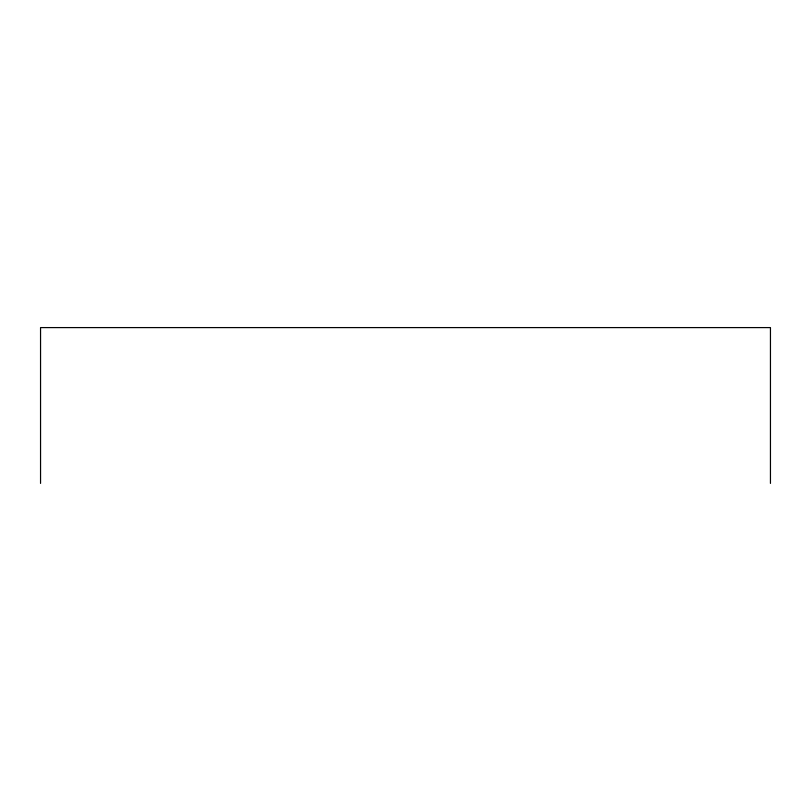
<?xml version="1.0" encoding="UTF-8"?>
<svg xmlns="http://www.w3.org/2000/svg" width="811" height="811" viewBox="0 0 811 811"><rect width="100%" height="100%" fill="white"/><g stroke="black" fill="none" stroke-linecap="round" stroke-linejoin="round"><path stroke-width="1.22" d="M770.45 483.407L770.45 327.593L40.55 327.593L40.55 483.407"/></g></svg>
